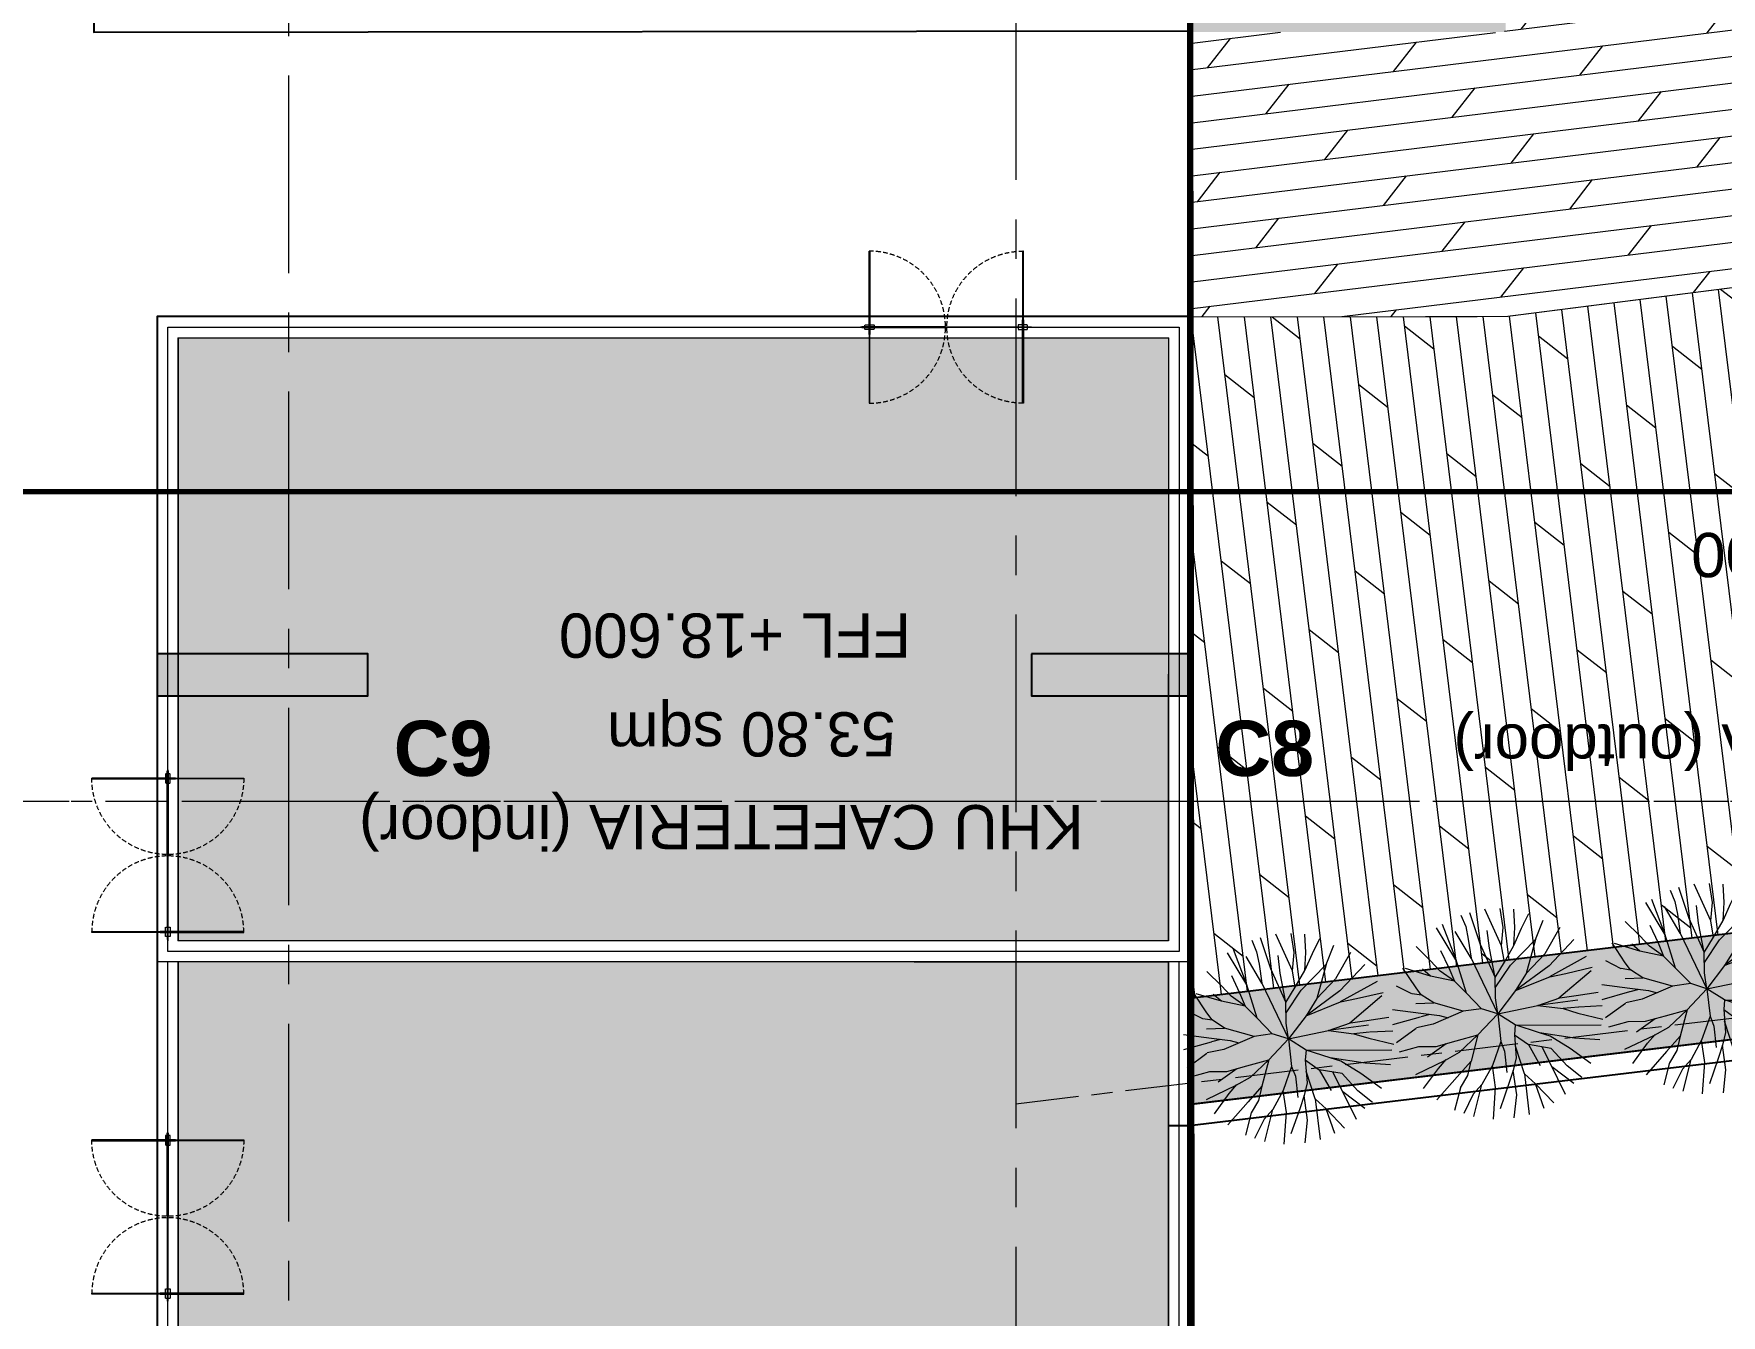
# Model space of a CAD drawing. Header units: millimetres. Extents: x -100356 to 314685, y 446 to 1273965.
# Drawn here: x 70769 to 86788, y 805191 to 817353 of the extents above; entities that cross this region are included whole.
import ezdxf

# ---------------------------------------------------------------- set-up
doc = ezdxf.new("R2010")
doc.units = ezdxf.units.MM
for name, pattern in [('20180221 BF$0$Core - tb$0$HIDDEN', [0.375, 0.25, -0.125]), ('CENTER', [2, 1.25, -0.25, 0.25, -0.25]), ('Dash', [6, 3, -3]), ('DASHED2', [0.375, 0.25, -0.125]), ('DASHEDX2', [1.5, 1, -0.5]), ('gf$0$CENTER2', [28.575, 19.05, -3.175, 3.175, -3.175]), ('gf$0$Kume - Grid Line', [10.5, 6, -1.25, 2, -1.25]), ('HIDDEN', [0.375, 0.25, -0.125])]:
    doc.linetypes.add(name, pattern=pattern)
for name, color, linetype, lineweight in [('20180221 BF$0$TUONG 2', 2, 'Continuous', 25), ('20180330-Ascent Plaza-TP-Ban ve so bo$0$KÍNH', 150, 'Continuous', 9), ('@ color hatch', 7, 'Continuous', 13), ('A.Concrete', 7, 'Continuous', 25), ('A1 - dp$0$TUONG 2', 2, 'Continuous', 25), ('CUA DI', 25, 'Continuous', 9), ('gf$0$A.Axis', 251, 'gf$0$CENTER2', 13), ('GJ', 1, 'Continuous', 13), ('Hatch-wall', 251, 'Continuous', 5), ('KÍNH', 150, 'Continuous', 9), ('LC.HA', 250, 'Continuous', 9), ('LGI', 250, 'CENTER', 9), ('luoicot', 30, 'Continuous', 13), ('net thay', 137, 'Continuous', 15), ('TEXT', 6, 'Continuous', 20), ('Text 35', 250, 'Continuous', 15), ('TXT', 1, 'Continuous', 25), ('WALL', 4, 'Continuous', 35)]:
    doc.layers.add(name, color=color, linetype=linetype, lineweight=lineweight)
doc.layers.add('STR', color=7, linetype='Continuous')
doc.styles.add('ARIAL', font='Font - TrueType - Arial Bold.ttf')
doc.styles.add('VnArial', font='Font - TrueType - Arial.ttf')

# ---------------------------------------------------------------- blocks, each defined once
blk = doc.blocks.new('AE-CUADI-BLS-900')
at = {"layer": 'CUA DI', "linetype": 'HIDDEN', "ltscale": 100}
blk.add_line((0, 0), (900, 0, 0), dxfattribs=at)
at = {"layer": 'CUA DI', "linetype": 'Continuous'}
for p, q in [((85, -5), (75, 5)), ((75, -5), (85, 5))]:
    blk.add_line(p, q, dxfattribs=at)
at = {"layer": 'CUA DI', "linetype": 'DASHEDX2'}
for points in [[(85, 800), (85, -80), (75, -80), (75, 800)], [(30, 25), (130, 25), (130, -25), (30, -25)], [(85, -800), (85, 80), (75, 80), (75, -800)]]:
    blk.add_lwpolyline(points, close=True, dxfattribs=at)
at = {"layer": 'CUA DI', "linetype": 'Continuous'}
blk.add_lwpolyline([(880, 5), (0, 5), (0, -5), (880, -5)], close=True, dxfattribs=at)
at = {"layer": 'CUA DI', "color": 8, "linetype": 'DASHED2', "ltscale": 200}
blk.add_arc((80, 0), 800, 269.6419, 90.3581, dxfattribs=at)
blk = doc.blocks.new('cuabanlesan-2')
at = {"layer": 'CUA DI', "linetype": 'Continuous'}
blk.add_line((0, -900), (0, 900), dxfattribs=at)
at = {"layer": 'CUA DI', "linetype": 'Continuous', "xscale": -1, "rotation": 90}
blk.add_blockref('AE-CUADI-BLS-900', (0, 887), dxfattribs=at)
at = {"layer": 'CUA DI', "linetype": 'Continuous', "rotation": 90}
blk.add_blockref('AE-CUADI-BLS-900', (0, -888), dxfattribs=at)
blk = doc.blocks.new('A$C4AE13D6C')
at = {"layer": 'CUA DI', "xscale": -1.000080070924014, "yscale": 1.000080071389675, "zscale": 1.000080071249777, "rotation": 180}
blk.add_blockref('cuabanlesan-2', (-5, 448), dxfattribs=at)
blk = doc.blocks.new('A$C16496DF1')
at = {"layer": 'WALL', "color": 2, "linetype": 'HIDDEN', "xscale": -0.9014084507042254, "yscale": 0.9014084507042254, "zscale": 0.9014084507042254, "rotation": 90}
blk.add_blockref('A$C4AE13D6C', (-38, -4), dxfattribs=at)
blk = doc.blocks.new('SITE')
at = {"layer": 'GJ', "color": 2, "linetype": 'DASHED2', "ltscale": 200, "const_width": 50, "elevation": 0}
blk.add_lwpolyline([(-29879, 42740), (-25970, 42804), (-21954, 42762), (-17825, 42748), (-8761, 42796), (-2287, 42908), (-2255, 42910), (-1186, 35377), (-1157, 8044), (-172, -63), (-42869, 0)], dxfattribs=at)
blk = doc.blocks.new('SECTION SYMBOL 2')
at = {"layer": 'TXT', "linetype": '20180221 BF$0$Core - tb$0$HIDDEN', "ltscale": 300, "const_width": 50, "elevation": 0}
blk.add_lwpolyline([(76548, -10459), (-5470, -10459), (-5470, -5228), (-37733, -5228)], dxfattribs=at)
blk = doc.blocks.new('110_植栽_中_高木 - 落葉1_φ4000_H5500-1445069-IDEA-4th Storey - Detail')
at = {"color": 139}
for p, q in [((-472, 1941), (-408, 1715)), ((-306, 1976), (-181, 1368)), ((224, 1272), (-5, 2000)), ((298, 1613), (285, 1980)), ((518, 1586), (541, 1934)), ((-667, 1111), (-958, 1760)), ((-670, 1129), (-838, 1808)), ((-379, 1110), (-615, 1645)), ((-408, 1715), (-389, 1474)), ((224, 1272), (298, 1613)), ((641, 1557), (813, 1820)), ((879, 1317), (1065, 1665)), ((-1147, 1149), (-1389, 1451)), ((-934, 1324), (-819, 978)), ((-389, 1474), (-379, 1110)), ((-181, 1368), (30, 691)), ((-10, 1257), (-10, 1592)), ((348, 890), (879, 1317)), ((459, 1252), (518, 1586)), ((459, 1252), (641, 1557)), ((879, 1317), (625, 696)), ((1364, 1487), (1021, 1024)), ((-1482, 672), (-1685, 1077)), ((-1182, 862), (-1640, 1059)), ((-1182, 862), (-1319, 1008)), ((-989, 932), (-1147, 1149)), ((-819, 978), (-743, 713)), ((-546, 458), (-670, 1129)), ((-379, 1110), (0, 0)), ((30, 691), (-10, 1257)), ((242, 956), (224, 1272)), ((242, 956), (459, 1252)), ((1021, 1024), (625, 696)), ((1602, 1227), (1074, 790)), ((-1850, 759), (-1578, 578)), ((-1399, 530), (-1482, 672)), ((-743, 713), (-1182, 862)), ((-743, 713), (-989, 932)), ((-546, 458), (-743, 713)), ((-10, 303), (30, 691)), ((10, 497), (348, 890)), ((30, 691), (242, 956)), ((1074, 790), (384, 396)), ((625, 696), (384, 396)), ((1796, 880), (1057, 580)), ((1374, 607), (1887, 662)), ((-1570, 578), (-1398, 529)), ((-1522, 376), (-1182, 348)), ((-1182, 348), (-1399, 530)), ((-645, 125), (-1182, 348)), ((-295, 133), (-546, 458)), ((384, 396), (0, 0)), ((384, 396), (1064, 582)), ((1064, 582), (1374, 607)), ((1855, 599), (1188, 159)), ((-2000, 33), (-1462, 119)), ((-1974, 319), (-1451, 187)), ((-1453, 121), (-1278, 144)), ((-1451, 187), (-1104, 101)), ((-645, 125), (-1245, -52)), ((-1104, 101), (-945, 37)), ((-295, 133), (-645, 125)), ((-423, -352), (0, 0)), ((0, 0), (-295, 133)), ((0, 0), (-10, 303)), ((0, 0), (-5, -527)), ((0, 0), (773, 64)), ((305, -251), (0, 0)), ((773, 64), (1206, 162)), ((1538, 78), (773, 64)), ((773, 64), (1241, -50)), ((1206, 162), (1516, 167)), ((1516, 167), (1939, 182)), ((-1975, -315), (-1571, -88)), ((-1245, -52), (-1564, -80)), ((305, -251), (268, -432)), ((1923, -449), (303, -262)), ((743, -453), (305, -251)), ((1534, -57), (1241, -50)), ((1241, -50), (1512, -168)), ((1512, -168), (1971, -338)), ((1984, -88), (1545, -58)), ((-1938, -494), (-1560, -440)), ((-1560, -440), (-1235, -475)), ((-1423, -653), (-1041, -445)), ((-1235, -475), (-846, -416)), ((-1092, -755), (-807, -637)), ((-846, -416), (-423, -352)), ((-807, -637), (-423, -352)), ((-423, -352), (-610, -834)), ((-5, -527), (-217, -960)), ((-5, -527), (44, -720)), ((268, -432), (248, -870)), ((268, -432), (508, -651)), ((1389, -632), (743, -453)), ((935, -541), (743, -453)), ((1284, -817), (935, -541)), ((1865, -721), (1389, -632)), ((-1683, -957), (-1092, -755)), ((-1567, -1243), (-1244, -895)), ((-1244, -895), (-1077, -745)), ((-610, -834), (-905, -1095)), ((-703, -1095), (-608, -832)), ((-217, -960), (-458, -1297)), ((-207, -1385), (-217, -960)), ((44, -720), (39, -1126)), ((248, -870), (165, -1101)), ((365, -1191), (258, -651)), ((931, -773), (508, -651)), ((508, -651), (685, -1070)), ((1097, -1672), (762, -724)), ((1191, -1135), (931, -773)), ((1640, -1145), (1284, -817)), ((-905, -1095), (-1342, -1483)), ((-867, -1310), (-703, -1095)), ((165, -1101), (52, -1342)), ((175, -1573), (165, -1101)), ((365, -1191), (365, -1967)), ((552, -1405), (365, -1191)), ((1278, -1483), (902, -1122)), ((1438, -1391), (1191, -1135)), ((-1024, -1718), (-864, -1308)), ((-645, -1459), (-866, -1803)), ((-682, -1880), (-458, -1297)), ((-458, -1297), (-645, -1459)), ((-321, -1974), (-207, -1385)), ((52, -1342), (-170, -1795)), ((76, -1999), (175, -1573)), ((659, -1888), (552, -1405)), ((855, -1808), (552, -1405))]:
    blk.add_line(p, q, dxfattribs=at)
blk = doc.blocks.new('*U676')
at = {"layer": 'net thay', "ltscale": 0.5, "xscale": 0.5, "yscale": 0.5, "zscale": 0.5}
blk.add_blockref('110_植栽_中_高木 - 落葉1_φ4000_H5500-1445069-IDEA-4th Storey - Detail', (4, 0), dxfattribs=at)
blk = doc.blocks.new('*U677')
at = {"layer": '@ color hatch', "color": 0, "linetype": 'ByBlock', "lineweight": -2}
for p in [(0, 0), (2000, 0), (4000, 0)]:
    blk.add_blockref('*U676', p, dxfattribs=at)
blk = doc.blocks.new('X-GRID')
at = {"layer": 'LGI', "ltscale": 1500}
for p, q in [((-49500, 49486.8), (-49500, -7272.6)), ((-40950, 49486.8), (-40950, -7272.6)), ((-47850, -7272.6), (-47850, 30850)), ((5008.8, 24500), (-57318.6, 24500))]:
    blk.add_line(p, q, dxfattribs=at)
blk = doc.blocks.new('A$C60262ED2')
at = {"layer": 'LC.HA'}
h = blk.add_hatch(color=256, dxfattribs=at)
h.dxf.hatch_style = 1
h.paths.add_polyline_path([(47110, 28384), (47110, 27984), (49110, 27984), (49110, 28384)])
h = blk.add_hatch(color=256, dxfattribs=at)
h.dxf.hatch_style = 1
h.paths.add_polyline_path([(55409, 28384), (55409, 27984), (56909, 27984), (56909, 28384)])
at = {"layer": 'STR', "ltscale": 1000, "elevation": 0}
for points in [[(47110, 28384), (47110, 27984), (49110, 27984), (49110, 28384)], [(55409, 28384), (55409, 27984), (56909, 27984), (56909, 28384)]]:
    blk.add_lwpolyline(points, close=True, dxfattribs=at)
at = {"rotation": 180}
blk.add_blockref('X-GRID', (7409, 51484, 0), dxfattribs=at)
at = {"layer": 'Text 35', "ltscale": 1000, "style": 'ARIAL'}
for s, p in [('C9', (49354, 27224, 0)), ('C8', (57154, 27224, 0))]:
    blk.add_text(s, height=525, dxfattribs=at).set_placement(p)
blk = doc.blocks.new('column')
at = {"layer": 'luoicot', "ltscale": 0.5}
blk.add_blockref('A$C60262ED2', (-47109, -40384, 0), dxfattribs=at)
blk = doc.blocks.new('gf$0$grid tower-gf')
at = {"layer": 'gf$0$A.Axis', "linetype": 'gf$0$Kume - Grid Line', "lineweight": 9, "ltscale": 100}
for p, q in [((-5450.2, 16271), (-66811.2, 8920.8)), ((48341.2, 13399.9), (-14918.8, 13399.9))]:
    blk.add_line(p, q, dxfattribs=at)

msp = doc.modelspace()

# ---------------------------------------------------------------- hatches: boundary and pattern name
at = {"layer": '@ color hatch', "ltscale": 0.5}
h = msp.add_hatch(color=61, dxfattribs=at)
h.paths.add_polyline_path([(57741.2, 825168.4), (57740.7, 834568.4), (64040.7, 834568.4), (64040.7, 831668.4), (66640.7, 831668.4), (66640.8, 834568.4), (79890.8, 834568.3), (79890.8, 829868.4), (79890.9, 829868.4), (79890.9, 825664.9), (79890.9, 825328.2), (71340.7, 825328.2), (71340.7, 825168.4)])
h.paths.add_polyline_path([(81540.9, 808744.1), (76892.6, 808744.1), (76819.9, 808744.1), (72141.7, 808744.1), (72141.7, 814468.3), (81540.7, 814468.3)])
h.paths.add_polyline_path([(73239.1, 801968.3), (72141.7, 801968.3), (72141.7, 808544.1), (81541.1, 808542.6), (81541.1, 803419.8), (81538.9, 803418.4), (81538.9, 798518.3), (80240.9, 798518.3), (80240.9, 792368.4), (73239.1, 792368.4)])
h.paths.add_polyline_path([(59841.4, 810018.4), (63471.2, 810018.5), (63471.2, 808747.1), (70240.9, 808747.1), (70240.9, 803668.8), (59841.4, 803668.8)])
h = msp.add_hatch(dxfattribs=at)
h.set_pattern_fill('CROSS', color=139, scale=300)
h.set_pattern_definition([(0, (403133.136, 611737.235), (75, 75), [37.5, -112.5]), (90, (403151.886, 611718.485), (-75, 75), [37.5, -112.5])])
h.paths.add_polyline_path([(83212.4, 808373.7), (81740.7, 808168.4)], flags=17)
h.paths.add_polyline_path([(83212.4, 808373.7), (84695, 808551.5), (100028.9, 810388.3), (100147.8, 809395.4), (91608.8, 808372.5), (88109.7, 807953.4), (84610.5, 807534.2), (83172.3, 807362), (81734.1, 807189.7), (81738.9, 807724.2), (81740.9, 808197.6)])
h.paths.add_polyline_path([(121932.7, 824404), (119016.8, 823356.4), (133716.4, 825116.8), (134113.8, 825164.3), (133698.6, 828631.2)])
h.paths.add_polyline_path([(112560.8, 825816), (113575.9, 822703.1), (114588, 822825), (113397.1, 826476.9), (110511.5, 828240), (97296.6, 824787.2), (97712.7, 821294.8), (89772.2, 820342.2), (86740.9, 820342.2), (86740.9, 819142.2), (99597.8, 820713.4), (99174.8, 824244.4), (110328.6, 827158.6)])
edge = h.paths.add_edge_path()
edge.add_line((81224.4, 829868.3), (80090.9, 829868.3))
edge.add_line((80090.9, 829868.3), (80090.9, 830068.4))
edge.add_line((80090.9, 830068.4), (80090.9, 825328))
edge.add_line((80090.9, 825328), (81741.1, 825328))
edge.add_line((81741.1, 825328), (81740, 817368.4))
edge.add_line((81740, 817368.4), (84741, 817368.4))
edge.add_line((84741, 817368.4), (84740.9, 823594.9))
edge.add_arc((86677.6, 828420.8), 5200, 187.96459, 248.13371, ccw=False)
edge.add_line((81527.8, 827700.3), (81224.4, 829868.3))
at = {"layer": 'Hatch-wall', "ltscale": 0.5}
h = msp.add_hatch(dxfattribs=at)
h.set_pattern_fill('DOLMIT', color=256, scale=1000, angle=7)
h.set_pattern_definition([(7, (99776.2, 819223.9), (-30.4673, 248.1365), []), (52, (99776.2, 819223.9), (-557.208, 435.338), [353.553, -707.107])])
h.paths.add_polyline_path([(84695.4, 817366.3), (84731, 817370.5), (84740.9, 818818.4), (97812, 820487.2), (98304, 816380), (95524.2, 816045.8), (84741, 814668.5), (81740.7, 814668.1), (81740, 817368.4)])
h.paths.add_polyline_path([(99598.7, 820705.5), (99597.8, 820713.4), (99174.8, 824244.4), (110353, 827165), (112560.8, 825816), (113099.8, 824163.2), (113638.7, 822510.3), (132363.5, 824638.3), (132518.5, 823344.4), (131128.7, 823177.9), (131128.7, 823177.9), (108291.7, 820442.3), (108630.1, 817617.2), (100091.2, 816594.1)])
h = msp.add_hatch(dxfattribs=at)
h.set_pattern_fill('DOLMIT', color=256, scale=1000, angle=277)
h.set_pattern_definition([(277, (403133.14, 611737.23), (248.13654, 30.46734), []), (322, (403133.14, 611737.2), (435.3384, 557.2077), [353.5534, -707.1068])])
h.paths.add_polyline_path([(98304.1, 816378.8), (95524.2, 816045.8), (95524.2, 816045.8), (84741, 814668.5), (81754.8, 814665.3), (81740.7, 808197.6), (84695, 808551.5), (88451.7, 809001.5), (99036, 810269.3)])

# ---------------------------------------------------------------- linework, layer by layer
at = {"color": 3, "linetype": 'Dash', "ltscale": 30, "const_width": 50, "elevation": 0}
msp.add_lwpolyline([(80090.9, 834768.4), (80090.8, 830068.4), (80090.9, 830068.4), (80091.1, 825331), (81741, 825331.1), (81740.1, 818818.4), (81740.5, 818818.2), (81740.5, 818921), (81740.1, 818921.1), (81740.1, 817867.9), (81740.9, 817868.3), (81740.9, 804668.3), (81740, 804667.9), (81740, 803618.2), (81740.9, 803618.4), (81740.9, 803768.4), (81739.1, 803768.3), (81738.9, 798321.3)], dxfattribs=at)
at = {"elevation": 0}
msp.add_lwpolyline([(38915.7, 824968.4), (71340.7, 825068.4), (71340.7, 817368.4), (81751.9, 817379.5), (81751.9, 814668.3), (71941.7, 814668.3), (71941.7, 801968.3), (54048.7, 801968.3), (54048.7, 803693.4), (59640.5, 803693.4), (70440.9, 803693.4), (70440.9, 808744.1), (63470.9, 808744.1), (63540.8, 820868.3), (62229.8, 820868.3), (62190.5, 820868.3), (62190.5, 823468.4), (46440.9, 823465.3), (46442.4, 815748.2), (42240.9, 815840.4), (42270.7, 823465.3), (38915.9, 823468.4)], close=True, dxfattribs=at)
at = {"layer": '20180221 BF$0$TUONG 2', "ltscale": 0.5, "elevation": 0}
msp.add_lwpolyline([(81740.8, 806989.1), (81540.9, 806989.1)], dxfattribs=at)
at = {"layer": '@ color hatch', "color": 250, "linetype": 'Dash', "ltscale": 10, "const_width": 10, "elevation": 0}
for points in [[(99297, 816497.7), (95524.2, 816045.8), (84741, 814668.5), (84741, 814668.5), (81740.9, 814665.4), (81740.7, 808197.2), (84684.1, 808550.2), (100028.9, 810388.3)], [(81539, 808744.1), (76941.7, 808744.1), (76941.7, 808744.1), (72141.7, 808744.1), (72141.7, 814468.3), (81540.7, 814468.3)], [(73239.1, 801968.3), (72141.7, 801968.3), (72141.7, 808544.1), (76741.7, 808544.1), (76741.7, 808544.1), (81538.9, 808542.7), (81538.9, 798518.3), (80240.9, 798518.3), (80240.9, 792368.4), (73239.1, 792368.4)]]:
    msp.add_lwpolyline(points, close=True, dxfattribs=at)
at = {"layer": 'A1 - dp$0$TUONG 2', "ltscale": 0.5, "elevation": 0}
for points in [[(80094.9, 830068.3), (81398.4, 830068.3), (81725.8, 827728, 0.4487796), (87941.6, 823583.2), (110701.8, 829530), (114400.6, 827270), (115423.3, 824133.8), (118738.9, 824531.7), (134711, 830270), (136710.4, 813573.6), (81740.8, 806989.1)], [(80370.9, 829868.3), (81224.4, 829868.3), (81527.8, 827700.3, 0.4487796), (87992.1, 823389.7), (110670.1, 829315), (114233.4, 827137.8), (115284.1, 823915.7), (118785.3, 824335.8), (134542.3, 829996.9), (136488, 813748.4), (81717.1, 807187.6)]]:
    msp.add_lwpolyline(points, format="xyb", dxfattribs=at)
msp.add_lwpolyline([(100147.8, 809395.4), (100028.9, 810388.3), (84684.1, 808550.2), (81740.9, 808197.2), (81734.1, 807189.7), (84610.5, 807534.2), (91211.7, 808325)], close=True, dxfattribs=at)
at = {"layer": 'KÍNH', "elevation": 0}
for points in [[(81740.9, 808544.1), (76841.7, 808544.1), (71941.7, 808544.1), (71941.7, 814668.3), (81740.8, 814668.3)], [(81640.9, 808644.1), (76841.7, 808644.1), (76841.7, 808644.1), (72041.7, 808644.1), (72041.7, 814568.3), (81640.8, 814568.3)], [(81540.9, 808744.1), (76841.7, 808744.1), (72141.7, 808744.1), (72141.7, 814468.3), (81540.8, 814468.3)]]:
    msp.add_lwpolyline(points, close=True, dxfattribs=at)
for points in [[(71941.7, 803868.5), (71941.7, 808544.1)], [(72041.7, 803868.5), (72041.7, 808544.1)], [(72141.7, 803868.5), (72141.7, 808544.1)], [(81640.2, 808544.1), (81638.9, 798418.3), (80340.9, 798418.3), (80340.9, 792268.4), (73338.9, 792268.4)], [(81738.9, 808544.1), (81738.9, 798318.3), (80440.9, 798318.3), (80440.9, 792168.4), (73338.9, 792168.4)], [(81541.9, 808542.7), (81541.9, 808542.7), (81538.9, 798518.3), (80240.9, 798518.3), (80240.9, 792368.4), (73338.9, 792368.4)]]:
    msp.add_lwpolyline(points, dxfattribs=at)
at = {"layer": 'net thay', "ltscale": 0.5, "elevation": 0}
msp.add_lwpolyline([(81740.7, 814668.1), (81740, 818818.2)], dxfattribs=at)

# ---------------------------------------------------------------- block references
at = {"layer": '20180330-Ascent Plaza-TP-Ban ve so bo$0$KÍNH', "rotation": 180}
msp.add_blockref('gf$0$grid tower-gf', (74640.7, 823468.2, 0), dxfattribs=at)
at = {"layer": '@ color hatch', "color": 139, "ltscale": 0.5, "rotation": 6.832214268822538}
msp.add_blockref('*U677', (82677.1, 807813.3), dxfattribs=at)
at = {"layer": 'A.Concrete'}
msp.add_blockref('column', (71940.7, 823468.3, 0), dxfattribs=at)
at = {"layer": 'CUA DI', "xscale": -1}
msp.add_blockref('A$C16496DF1', (78988.4, 814567.8, 0), dxfattribs=at)
at = {"layer": 'CUA DI', "xscale": -1, "rotation": 90}
msp.add_blockref('A$C16496DF1', (72042.1, 809114.4, 0), dxfattribs=at)
at = {"layer": 'CUA DI', "rotation": 90}
msp.add_blockref('A$C16496DF1', (72042.1, 806565, 0), dxfattribs=at)
at = {"layer": 'GJ'}
msp.add_blockref('SITE', (82927, 792165.5, 0), dxfattribs=at)
at = {"layer": 'TEXT'}
msp.add_blockref('SECTION SYMBOL 2', (68940.9, 823465.3, 0), dxfattribs=at)

# ---------------------------------------------------------------- texts
at = {"layer": 'TEXT', "style": 'VnArial'}
for s, p in [('53.80 sqm', (78950.6, 810913.6, 0)), ('KHU CAFETERIA (outdoor)', (91483.6, 810797.6, 0)), ('KHU CAFETERIA (indoor)', (80734.9, 810032.7, 0))]:
    msp.add_text(s, height=420, rotation=180, dxfattribs=at).set_placement(p)
at = {"layer": 'TEXT', "char_height": 420, "width": 6872.14, "attachment_point": 1, "rotation": 180, "line_spacing_factor": 0.941778, "style": 'VnArial'}
for s, insert in [('FFL +18.400', (89845.6, 812195.8, 0)), ('FFL +18.600', (79096.9, 811430.8, 0))]:
    msp.add_mtext(s, dxfattribs=dict(at, insert=insert))

doc.saveas('drawing.dxf')
